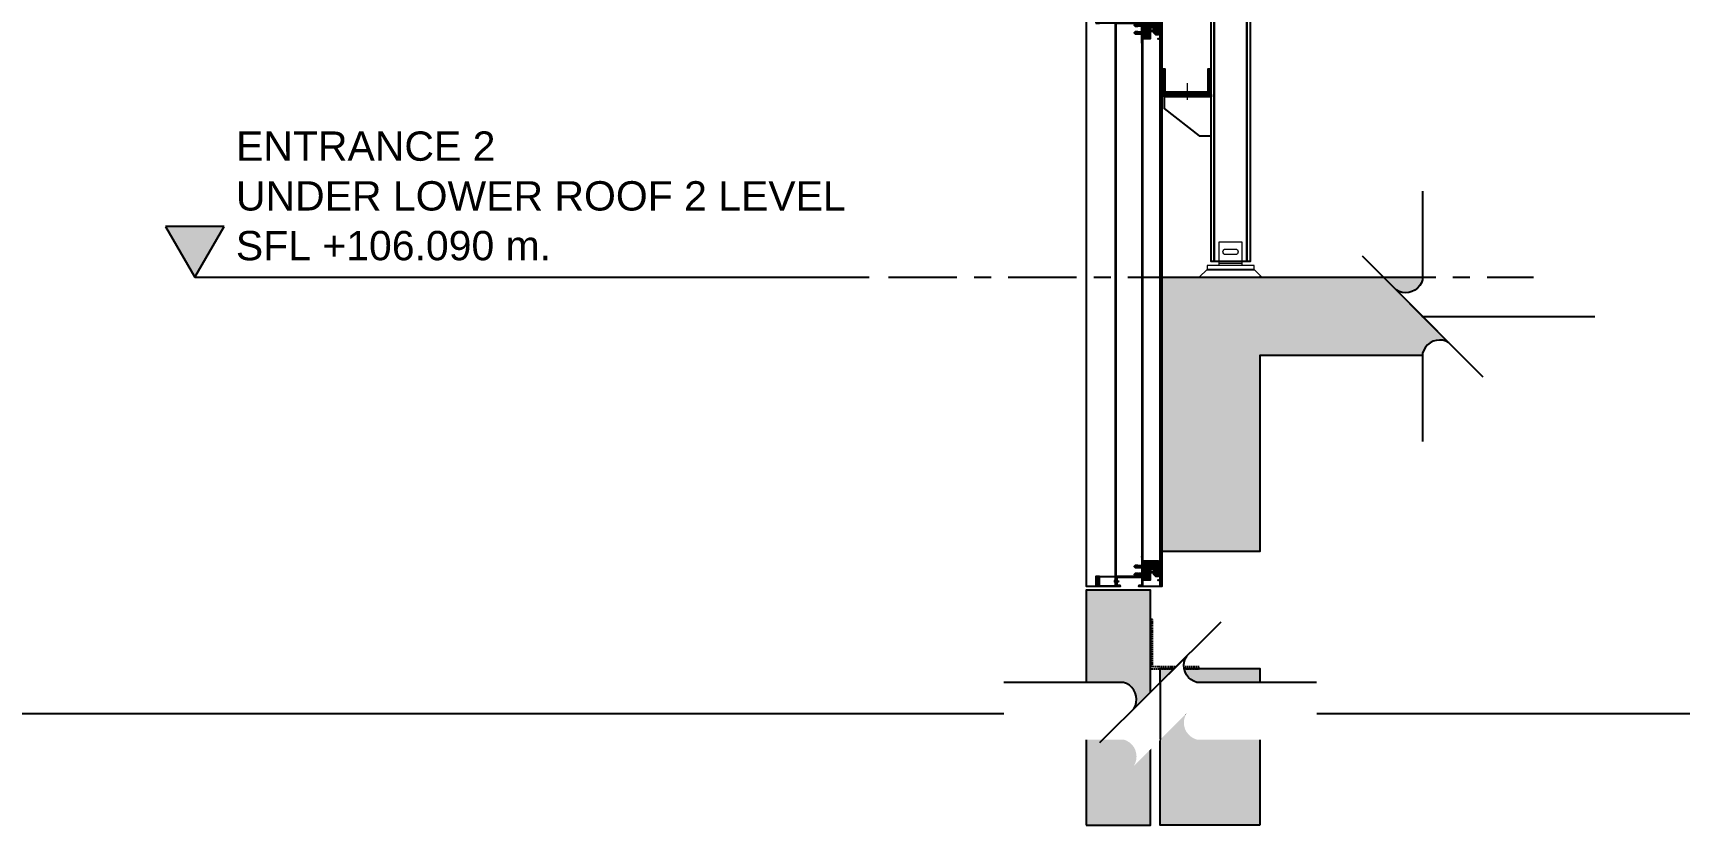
# Model space of a CAD drawing. Header units: millimetres. Extents: x -4391136 to -1798569, y -886572 to -291056.
# Drawn here: x -2197898 to -2193686, y -391141 to -389115 of the extents above; entities that cross this region are included whole.
import ezdxf

# ---------------------------------------------------------------- set-up
doc = ezdxf.new("R2010")
doc.units = ezdxf.units.MM
doc.set_wipeout_variables(frame=1)
for name, pattern in [('CENTER', [50.8, 31.75, -6.35, 6.35, -6.35]), ('HIDDEN2', [4.7625, 3.175, -1.5875]), ('TA_GL_000.70000', [1.925, 0.7, -0.175, 0.175, -0.175, 0.7]), ('TA_HL_001.00000', [6.5, 3.55, -2.95]), ('XKITLINE00', [0])]:
    doc.linetypes.add(name, pattern=pattern)
for name, color, linetype, plot in [('000 - 0_SYM_DWG_BREAKER_DEF_SUB', 7, 'Continuous', False), ('000 - STRUCTURE_STEEL_FRAMING_DEF_SUB', 7, 'Continuous', False), ('010 - ASPG_ACCESSORIES_DEF_SUB', 7, 'Continuous', False)]:
    doc.layers.add(name, color=color, linetype=linetype, plot=plot)
for name, color, linetype in [('000 - 0_SYM_DWG_BREAKER_MAIN_COLOR_1', 7, 'Continuous'), ('000 - 0_SYM_DWG_BREAKER_WIPEOUT_', 7, 'Continuous'), ('000 - 0_SYM_DWG_GRIDLINE_MAIN_COLOR_251', 7, 'Continuous'), ('000 - 0_SYM_DWG_LEVEL_MAIN_COLOR_2', 7, 'Continuous'), ('000 - 0_SYM_DWG_LEVEL_TEXT', 7, 'Continuous'), ('000 - CONCRETE_COL_CUT_COLOR_1', 7, 'Continuous'), ('000 - CONCRETE_COL_CUT_COLOR_5', 7, 'Continuous'), ('000 - CONCRETE_COL_HATCH_', 7, 'Continuous'), ('000 - CONCRETE_COL_WIPEOUT_', 7, 'Continuous'), ('000 - CONCRETE_PRECAST_SUB_COLOR_4', 7, 'Continuous'), ('000 - EXISTING_PRECAST_CUT_COLOR_1', 7, 'Continuous'), ('000 - STRUCTURE_STEEL_ACCESORIES_MAIN_COLOR_1', 7, 'Continuous'), ('000 - STRUCTURE_STEEL_FASTERN_MAIN_COLOR_2', 7, 'Continuous'), ('000 - STRUCTURE_STEEL_FRAMING_CUT_COLOR_4', 7, 'Continuous'), ('000 - STRUCTURE_STEEL_FRAMING_HATCH_', 7, 'Continuous'), ('000 - STRUCTURE_STEEL_FRAMING_MAIN_COLOR_1', 7, 'Continuous'), ('000 - STRUCTURE_STEEL_FRAMING_MAIN_COLOR_2', 7, 'Continuous'), ('000 - STRUCTURE_STEEL_FRAMING_SUB_COLOR_2', 7, 'Continuous'), ('000 - STRUCTURE_STEEL_FRAMING_WIPEOUT_', 7, 'Continuous'), ('010 - ASPG_ACCESSORIES_MAIN_COLOR_1', 7, 'Continuous'), ('010 - ASPG_ACCESSORIES_MAIN_COLOR_2', 7, 'Continuous'), ('010 - ASPG_ACCESSORIES_SUB_COLOR_3', 7, 'Continuous'), ('010 - ASPG_EXTR_MAIN_COLOR_2', 7, 'Continuous'), ('010 - ASPG_EXTR_WIPEOUT_', 7, 'Continuous'), ('010 - ASPG_FASTERN_MAIN_COLOR_1', 7, 'Continuous'), ('010 - ASPG_FASTERN_SUB_COLOR_2', 7, 'Continuous'), ('010 - ASPG_FASTERN_WIPEOUT_', 7, 'Continuous'), ('010 - ASPG_FRAMING_CUT_COLOR_4', 7, 'Continuous'), ('010 - ASPG_FRAMING_HATCH_', 7, 'Continuous'), ('010 - ASPG_FRAMING_SUB_COLOR_2', 7, 'Continuous'), ('010 - ASPG_FRAMING_WIPEOUT_', 7, 'Continuous'), ('_PP-Dim', 7, 'Continuous'), ('Center Line', 7, 'CENTER'), ('HATCH', 7, 'Continuous')]:
    doc.layers.add(name, color=color, linetype=linetype)
doc.layers.add('Part', color=7, linetype='Continuous', lineweight=0)
doc.layers.add('SCREW', color=7, linetype='Continuous', lineweight=5)
doc.styles.add('Arial_1', font='arial.ttf', dxfattribs={"height": 2000})
doc.styles.add('TA', font='', dxfattribs={"height": 4.5})
doc.styles.get('TA').set_extended_font_data('Cordia New')
pattern_1 = [(45, (2715.48714, 3084.9077), (-0.265165043, 0.265165043), []), (45, (2715.6639, 3084.9077), (-0.265165043, 0.265165043), [])]

# ---------------------------------------------------------------- blocks, each defined once
blk = doc.blocks.new('A$Cbc3bdfda')
at = {"layer": '_PP-Dim', "color": 7}
blk.add_lwpolyline([(0, -400), (775, -400), (775, 0), (0, 0)], close=True, dxfattribs=at)
blk = doc.blocks.new('*A2430')
at = {"layer": 'Part', "color": 7, "linetype": 'XKITLINE00', "lineweight": 0}
for p, q in [((560.731873, 232.946249), (560.571873, 232.946249)), ((560.571873, 232.946249), (560.571873, 231.646249)), ((560.731873, 231.766249), (560.731873, 232.946249)), ((563.071873, 232.946249), (562.911873, 232.946249)), ((562.911873, 232.946249), (562.911873, 231.766249)), ((563.071873, 231.646249), (563.071873, 232.946249)), ((562.911873, 231.766249), (560.731873, 231.766249)), ((560.571873, 231.646249), (563.071873, 231.646249))]:
    blk.add_line(p, q, dxfattribs=at)
blk = doc.blocks.new('*A2431')
at = {"layer": 'Part', "color": 7, "linetype": 'XKITLINE00', "lineweight": 0}
for p, q in [((560.671873, 231.526249), (560.671873, 231.646249)), ((563.071873, 231.526249), (560.671873, 231.526249)), ((563.071873, 231.646249), (563.071873, 231.526249))]:
    blk.add_line(p, q, dxfattribs=at)
blk = doc.blocks.new('*U2432')
at = {"color": 7}
blk.add_wipeout([(-120, 100), (-120, 106), (-125, 106), (-125, 171), (-117, 171), (-117, 112), (-8, 112), (-8, 171), (0, 171), (0, 106), (0, 100), (0, 0), (-30, 0), (-120, 70)], dxfattribs=at)
at = {"layer": '000 - STRUCTURE_STEEL_FRAMING_HATCH_'}
h = blk.add_hatch(dxfattribs=at)
h.set_pattern_fill('ANSI32', scale=0.5)
h.paths.add_polyline_path([(-125, 171), (-125, 106), (0, 106), (0, 171), (-8, 171), (-8, 112), (-117, 112), (-117, 171)])
h = blk.add_hatch(dxfattribs=at)
h.set_pattern_fill('ANSI32', style=0)
h.set_pattern_definition(pattern_1)
h.paths.add_polyline_path([(-38, 106), (-38, 100), (-82, 100), (-82, 106)], flags=17)
h = blk.add_hatch(dxfattribs=at)
h.set_pattern_fill('ANSI32', style=0)
h.set_pattern_definition(pattern_1)
h.paths.add_polyline_path([(-53, 112), (-53, 106), (-67, 106), (-67, 112)], flags=17)
at = {"layer": '000 - STRUCTURE_STEEL_FRAMING_CUT_COLOR_4', "color": 7}
blk.add_lwpolyline([(-125, 171), (-125, 106), (0, 106), (0, 171), (-8, 171), (-8, 112), (-117, 112), (-117, 171), (-125, 171)], dxfattribs=at)
at = {"layer": '000 - STRUCTURE_STEEL_FRAMING_DEF_SUB', "color": 7, "linetype": 'XKITLINE00', "lineweight": 0}
blk.add_line((-60, 92.1), (-60, 135), dxfattribs=at)
blk.add_line((-60, 92.1), (-60, 135), dxfattribs=at)
at = {"layer": '000 - STRUCTURE_STEEL_FRAMING_HATCH_', "color": 7, "linetype": 'XKITLINE00', "lineweight": 0}
for p, q in [((-82, 100), (-82, 106)), ((-82, 100), (-82, 106)), ((-67, 106), (-67, 112)), ((-67, 106), (-67, 112)), ((-53, 106), (-53, 112)), ((-53, 106), (-53, 112)), ((-38, 100), (-38, 106)), ((-38, 100), (-38, 106))]:
    blk.add_line(p, q, dxfattribs=at)
at = {"layer": '000 - STRUCTURE_STEEL_FRAMING_MAIN_COLOR_2', "color": 7}
blk.add_lwpolyline([(-120, 106), (0, 106), (0, 100), (-120, 100)], close=True, dxfattribs=at)
blk.add_lwpolyline([(-120, 100), (-120, 70), (-30, 0), (0, 0), (0, 100), (-120, 100)], dxfattribs=at)
at = {"color": 7, "lineweight": 0, "xscale": 50, "yscale": 50, "zscale": 50}
blk.add_blockref('*A2430', (-28153.6, -11476.3), dxfattribs=at)
at = {"layer": '000 - STRUCTURE_STEEL_FRAMING_MAIN_COLOR_2', "color": 7, "xscale": 50, "yscale": 50, "zscale": 50}
blk.add_blockref('*A2431', (-28153.6, -11476.3), dxfattribs=at)
blk = doc.blocks.new('*U2436')
at = {"color": 7}
blk.add_wipeout([(60, 20), (60, 30), (-60, 30), (-60, 20), (-80, 0), (80, 0)], dxfattribs=at)
blk.add_wipeout([(-225, -790), (-175, -790), (-175, 4900), (-225, 4900)], dxfattribs=at).dxf.layer = '000 - STRUCTURE_STEEL_FRAMING_WIPEOUT_'
blk.add_wipeout([(-50, 40), (50, 40), (50, 4510), (-50, 4510)], dxfattribs=at)
at = {"layer": '000 - STRUCTURE_STEEL_ACCESORIES_MAIN_COLOR_1', "color": 7, "lineweight": 0}
for p, q in [((30, 90), (-30, 90)), ((-30, 90), (-30, 30)), ((30, 30), (30, 90)), ((30, 35), (-30, 35))]:
    blk.add_line(p, q, dxfattribs=at)
blk.add_lwpolyline([(-15.2, 71.5), (-12.5, 72), (12.5, 72), (15.2, 71.5), (17.4, 69.9), (19, 67.7), (19.5, 65), (19, 62.3), (17.4, 60.1), (15.2, 58.5), (12.5, 58), (-12.5, 58), (-15.2, 58.5), (-17.4, 60.1), (-19, 62.3), (-19.5, 65), (-19, 67.7), (-17.4, 69.9), (-15.2, 71.5)], close=True, dxfattribs=at)
at = {"layer": '000 - STRUCTURE_STEEL_FASTERN_MAIN_COLOR_2', "color": 7}
blk.add_line((-60, 20), (60, 20), dxfattribs=at)
at = {"layer": '000 - STRUCTURE_STEEL_FASTERN_MAIN_COLOR_2', "color": 7, "lineweight": 0}
blk.add_lwpolyline([(60, 20), (60, 30), (-60, 30), (-60, 20), (-80, 0), (80, 0)], close=True, dxfattribs=at)
at = {"layer": '000 - STRUCTURE_STEEL_FRAMING_MAIN_COLOR_1', "color": 7}
for points in [[(-50, 4510), (-42, 4510), (-42, 40), (-50, 40)], [(42, 4510), (50, 4510), (50, 40), (42, 40)]]:
    blk.add_lwpolyline(points, close=True, dxfattribs=at)
at = {"layer": '000 - STRUCTURE_STEEL_FRAMING_SUB_COLOR_2', "color": 7}
blk.add_lwpolyline([(-42, 4510), (42, 4510), (42, 40), (-42, 40)], close=True, dxfattribs=at)
at = {"color": 7}
blk.add_blockref('*U2432', (-50, 361.5), dxfattribs=at)
at = {"layer": '000 - STRUCTURE_STEEL_FRAMING_MAIN_COLOR_1', "color": 7}
for points in [[(-225, -790), (-180, -790), (-180, 4900), (-225, 4900)], [(-180, -790), (-175, -790), (-175, 4900), (-180, 4900)]]:
    blk.add_lwpolyline(points, close=True, dxfattribs=at)
blk = doc.blocks.new('000_ASPG_TYP_FILES_20260218-010703_FRAME_EXTR_HONLIZONTAL')
at = {"layer": '010 - ASPG_FRAMING_HATCH_'}
h = blk.add_hatch(dxfattribs=at)
h.set_pattern_fill('ANSI32', scale=0.1)
edge = h.paths.add_edge_path()
edge.add_line((74.7, 2), (25, 2))
edge.add_line((25, 2), (25, 67))
edge.add_arc((24.7, 67), 0.3, 0, 90)
edge.add_line((24.7, 67.3), (0.3, 67.3))
edge.add_arc((0.3, 67), 0.3, 90, 180)
edge.add_line((0, 67), (0, 57.6))
edge.add_arc((0.3, 57.6), 0.3, 180, 270)
edge.add_line((0.3, 57.3), (1.7, 57.3))
edge.add_arc((1.7, 57.6), 0.3, 270, 360)
edge.add_line((2, 57.6), (2, 65))
edge.add_arc((2.3, 65), 0.3, 90, 180, ccw=False)
edge.add_line((2.3, 65.3), (22.7, 65.3))
edge.add_arc((22.7, 65), 0.3, 0, 90, ccw=False)
edge.add_line((23, 65), (23, 49))
edge.add_line((23, 49), (23.5, 48.5))
edge.add_line((23.5, 48.5), (23, 48))
edge.add_line((23, 48), (23, 22.3))
edge.add_line((23, 22.3), (23.5, 21.8))
edge.add_line((23.5, 21.8), (23, 21.3))
edge.add_line((23, 21.3), (23, 2.3))
edge.add_arc((22.7, 2.3), 0.3, -90, 0, ccw=False)
edge.add_line((22.7, 2), (2.3, 2))
edge.add_arc((2.3, 2.3), 0.3, 180, 270, ccw=False)
edge.add_line((2, 2.3), (2, 9.7))
edge.add_arc((1.7, 9.7), 0.3, 0, 90)
edge.add_line((1.7, 10), (0.3, 10))
edge.add_arc((0.3, 9.7), 0.3, 90, 180)
edge.add_line((0, 9.7), (0, 0.3))
edge.add_arc((0.3, 0.3), 0.3, 180, 270)
edge.add_line((0.3, 0), (74.7, 0))
at = {"layer": '010 - ASPG_ACCESSORIES_DEF_SUB', "color": 7}
for p in [(0, 67.3), (0, 57.3), (25, 67.3), (25, 67.3), (0, 10), (0, 10), (0, 0), (75, 2), (75, 0)]:
    blk.add_point(p, dxfattribs=at)
at = {"layer": '010 - ASPG_FRAMING_CUT_COLOR_4', "color": 7}
blk.add_line((75, 0.3), (75, 1.7), dxfattribs=at)
blk.add_lwpolyline([(74.7, 2), (25, 2), (25, 67, 0.414214), (24.7, 67.3), (0.3, 67.3, 0.414214), (0, 67), (0, 57.6, 0.414214), (0.3, 57.3), (1.7, 57.3, 0.414214), (2, 57.6), (2, 65, -0.414214), (2.3, 65.3), (22.7, 65.3, -0.414214), (23, 65), (23, 49), (23.5, 48.5), (23, 48), (23, 22.3), (23.5, 21.8), (23, 21.3), (23, 2.3, -0.414214), (22.7, 2), (2.3, 2, -0.414214), (2, 2.3), (2, 9.7, 0.414214), (1.7, 10), (0.3, 10, 0.414214), (0, 9.7), (0, 0.3, 0.414214), (0.3, 0), (74.7, 0)], format="xyb", dxfattribs=at)
for centre, start, end in [((0.3, 57.6), 180, 270), ((1.7, 57.6), 270, 0), ((2.3, 65), 90, 180), ((0.3, 9.7), 90, 180), ((0.3, 0.3), 180, 270), ((1.7, 9.7), 0, 90), ((2.3, 2.3), 180, 270), ((22.7, 2.3), 270, 0), ((74.7, 1.7), 0, 90), ((74.7, 0.3), 270, 0)]:
    blk.add_arc(centre, 0.3, start, end, dxfattribs=at)
blk = doc.blocks.new('PZG35-9D5')
at = {"layer": 'Center Line', "color": 7}
blk.add_line((0, 3.7), (0, -10.5), dxfattribs=at)
at = {"layer": 'SCREW', "color": 7}
for p, q in [((-1.4, 0), (-1.4, -1.1)), ((1.4, 0), (1.4, -0.6)), ((-1.9, -1.4), (1.9, -0.9)), ((-1.9, -1.4), (-1.4, -1.1)), ((-1.9, -1.4), (-1.4, -1.7)), ((-1.9, -2.7), (1.9, -2.2)), ((-1.9, -2.7), (-1.4, -2.4)), ((-1.9, -2.7), (-1.4, -3)), ((-1.9, -4), (-1.4, -3.7)), ((-1.9, -4), (-1, -3.9)), ((-1.9, -4), (-1.4, -4.3)), ((-1.4, -1.1), (1.4, -0.6)), ((-1.4, -1.7), (1.4, -1.2)), ((-1.4, -1.7), (-1.4, -2.4)), ((-1.4, -2.4), (1.4, -1.9)), ((-1.4, -3), (1.4, -2.5)), ((-1.4, -3), (-1.4, -3.7)), ((-1.4, -3.7), (-0.8, -3.6)), ((-1.4, -4.3), (-1.4, -8.1)), ((-1.4, -4.3), (-1.2, -4.3)), ((0, -9.5), (-1.4, -8.1)), ((0, -9.5), (1.4, -8.1)), ((0.6, -3.3), (1.4, -3.2)), ((0.7, -3.7), (1.9, -3.5)), ((0.7, -3.9), (1.4, -3.8)), ((0.7, -4.6), (1.4, -4.5)), ((0.7, -5), (1.9, -4.8)), ((0.7, -5.2), (1.4, -5.1)), ((1.9, -0.9), (1.4, -0.6)), ((1.9, -0.9), (1.4, -1.2)), ((1.4, -1.2), (1.4, -1.9)), ((1.9, -2.2), (1.4, -1.9)), ((1.9, -2.2), (1.4, -2.5)), ((1.4, -2.5), (1.4, -3.2)), ((1.9, -3.5), (1.4, -3.2)), ((1.9, -3.5), (1.4, -3.8)), ((1.4, -3.8), (1.4, -4.5)), ((1.9, -4.8), (1.4, -4.5)), ((1.9, -4.8), (1.4, -5.1)), ((1.4, -5.1), (1.4, -8.1))]:
    blk.add_line(p, q, dxfattribs=at)
blk.add_lwpolyline([(0, -9.5), (0.7, -5.2), (0.7, -3.6, 0.417657), (0.4, -3.3, 0.108102), (-0.8, -3.6), (-1.4, -4.7)], format="xyb", dxfattribs=at)
blk = doc.blocks.new('*U3396')
at = {"layer": 'SCREW', "color": 7}
blk.add_lwpolyline([(3, 1.8, 0.09906), (0.8, 2.5), (0.8, 2.3), (-0.8, 2.3), (-0.8, 2.5, 0.09906), (-3, 1.8, 0.266588), (-3.5, 1), (-3.5, 0.2, 0.414214), (-3.3, 0), (3.3, 0, 0.414214), (3.5, 0.2), (3.5, 1, 0.266588)], format="xyb", close=True, dxfattribs=at)
blk.add_blockref('PZG35-9D5', (0, 0), dxfattribs=at)
blk = doc.blocks.new('000_ASPG_TYP_FILES_BK_FOR_ASPG_LOUVERS_SIDE_VIEW')
at = {"color": 7}
blk.add_point((0, 0), dxfattribs=at)
at = {"layer": '010 - ASPG_ACCESSORIES_MAIN_COLOR_1', "color": 7}
blk.add_line((2.8, -12.5), (2.8, 12.5), dxfattribs=at)
for points in [[(43.2, -12.5), (0.8, -12.5), (0.8, 12.5), (43.2, 12.5)], [(52.5, 12.5), (43.2, 12.5), (43.2, -12.5), (52.5, -12.5)]]:
    blk.add_lwpolyline(points, close=True, dxfattribs=at)
at = {"layer": '010 - ASPG_ACCESSORIES_SUB_COLOR_3', "color": 7}
for p, q in [((43.5, -12.5), (43.5, 12.5)), ((43.8, -12.5), (43.8, 12.5)), ((44.3, -12.5), (44.3, 12.5)), ((45, -12.5), (45, 12.5)), ((45.8, -12.5), (45.8, 12.5)), ((46.7, -12.5), (46.7, 12.5)), ((47.6, -12.5), (47.6, 12.5)), ((48.6, -12.5), (48.6, 12.5)), ((50.6, -12.5), (50.6, 12.5)), ((51.4, -12.5), (51.4, 12.5)), ((52.1, -12.5), (52.1, 12.5)), ((52.5, -12.5), (52.5, 12.5))]:
    blk.add_line(p, q, dxfattribs=at)
at = {"layer": 'SCREW', "color": 7, "rotation": 270}
blk.add_blockref('*U3396', (2.8, 0), dxfattribs=at)
blk = doc.blocks.new('A$C57452C2B')
at = {"layer": '010 - ASPG_FASTERN_MAIN_COLOR_1', "color": 7}
for p, q in [((0.003, 0.0005), (0.003, 0.004)), ((0.01, 0), (0.004, 0)), ((0.007, 0.031), (0.0045, 0.021)), ((0.005, 0.0005), (0.005, 0.004)), ((0.009, 0.0005), (0.009, 0.004)), ((0.011, 0.0005), (0.011, 0.004))]:
    blk.add_line(p, q, dxfattribs=at)
for points in [[(0.014, 0.005), (0.014, 0.006), (0, 0.006), (0, 0.005), (0.003, 0.004), (0.011, 0.004)], [(0.0045, 0.021), (0.0045, 0.028), (0.007, 0.031), (0.0095, 0.028), (0.0095, 0.021)]]:
    blk.add_lwpolyline(points, close=True, dxfattribs=at)
for centre, radius, start, end in [((0.004, 0.0013), 0.00125, 216.8699, 323.1301), ((0.007, 0.0043), 0.00425, 241.9275, 298.0725), ((0.01, 0.0013), 0.00125, 216.8699, 323.1301)]:
    blk.add_arc(centre, radius, start, end, dxfattribs=at)
at = {"layer": '010 - ASPG_FASTERN_SUB_COLOR_2', "color": 7}
for p in [(0.0095, 0.021), (0.0045, 0.021)]:
    blk.add_line(p, (0.0045, 0.0197), dxfattribs=at)
for points in [[(0.0045, 0.0167, 0.666667), (0.0045, 0.0182), (0.0095, 0.0195, 0.666667), (0.0095, 0.018)], [(0.0045, 0.0152, 0.666667), (0.0045, 0.0167), (0.0095, 0.018, 0.666667), (0.0095, 0.0165)], [(0.0045, 0.0137, 0.666667), (0.0045, 0.0152), (0.0095, 0.0165, 0.666667), (0.0095, 0.015)], [(0.0045, 0.0122, 0.666667), (0.0045, 0.0137), (0.0095, 0.015, 0.666667), (0.0095, 0.0135)], [(0.0045, 0.0107, 0.666667), (0.0045, 0.0122), (0.0095, 0.0135, 0.666667), (0.0095, 0.012)], [(0.0045, 0.0092, 0.666667), (0.0045, 0.0107), (0.0095, 0.012, 0.666667), (0.0095, 0.0105)], [(0.0045, 0.0077, 0.666667), (0.0045, 0.0092), (0.0095, 0.0105, 0.666667), (0.0095, 0.009)], [(0.0045, 0.0062, 0.666667), (0.0045, 0.0077), (0.0095, 0.009, 0.666667), (0.0095, 0.0075)], [(0.0047, 0.006, 0.091189), (0.0045, 0.0062), (0.0095, 0.0075, 0.666667), (0.0095, 0.006)]]:
    blk.add_lwpolyline(points, format="xyb", dxfattribs=at)
for centre, start, end in [((0.0042, 0.0189), 292.6199, 67.3801), ((0.0098, 0.0203), 112.6199, 247.3801)]:
    blk.add_arc(centre, 0.000812, start, end, dxfattribs=at)
blk = doc.blocks.new('A$C6d2a724f')
at = {"color": 7}
blk.add_wipeout([(-3.7, 6.3), (3.7, 6.3), (7.3, 0), (3.7, -6.3), (-3.7, -6.3), (-7.3, 0)], dxfattribs=at).dxf.layer = '010 - ASPG_FASTERN_MAIN_COLOR_1'
at = {"layer": '010 - ASPG_FASTERN_MAIN_COLOR_1', "color": 7}
blk.add_lwpolyline([(-3.7, 6.3), (3.7, 6.3), (7.3, 0), (3.7, -6.3), (-3.7, -6.3), (-7.3, 0)], close=True, dxfattribs=at)
at = {"layer": '010 - ASPG_FASTERN_SUB_COLOR_2', "color": 7}
for radius in [6.33, 3.96]:
    blk.add_circle((0, 0), radius, dxfattribs=at)
blk = doc.blocks.new('A$Cb3d6a647')
at = {"color": 7}
blk.add_wipeout([(0, -50), (0, -50), (0, 0), (40, 0), (40, -40), (33.7, -40), (28.7, -35), (28.7, -25), (27.4, -21.8), (24.2, -20.5), (21, -21.8), (19.7, -25), (19.7, -50)], dxfattribs=at).dxf.layer = '010 - ASPG_FASTERN_WIPEOUT_'
at = {"layer": 'HATCH'}
h = blk.add_hatch(dxfattribs=at)
h.set_pattern_fill('DOTS', scale=0.5)
h.paths.add_polyline_path([(3, 0), (3, -8), (4, -8), (5, -11), (8.5, -11, -0.236068), (9, -12), (9, -19), (5, -19), (4, -22), (3, -22), (3, -28), (4, -28), (5, -31), (8.5, -31, -0.236068), (9, -32), (9, -39), (5, -39), (4, -42), (3, -42), (3, -50), (19.7, -50), (19.7, -25, -1), (28.7, -25), (28.7, -35), (33.7, -40), (40, -40), (40, 0)])
at = {"color": 7}
blk.add_point((40, -50), dxfattribs=at)
at = {"layer": '010 - ASPG_ACCESSORIES_MAIN_COLOR_1', "color": 7}
blk.add_lwpolyline([(0, 0), (3, 0), (3, -50), (0, -50)], close=True, dxfattribs=at)
at = {"layer": '010 - ASPG_ACCESSORIES_MAIN_COLOR_2', "color": 7}
blk.add_lwpolyline([(0, 0), (40, 0), (40, -40), (33.7, -40), (28.7, -35), (28.7, -25, 1), (19.7, -25), (19.7, -50), (0, -50)], format="xyb", close=True, dxfattribs=at)
at = {"color": 7, "extrusion": (0, 0, -1), "xscale": 1000, "yscale": 1000, "zscale": -1000, "rotation": 270}
for p in [(-9, -8), (-9, -28)]:
    blk.add_blockref('A$C57452C2B', p, dxfattribs=at)
at = {"color": 7}
blk.add_blockref('A$C6d2a724f', (24.2, -25), dxfattribs=at)
blk = doc.blocks.new('*U2442')
at = {"color": 7}
blk.add_wipeout([(1440, 2), (25, 2), (25, 67.3), (1440, 67.3)], dxfattribs=at).dxf.layer = '010 - ASPG_FRAMING_WIPEOUT_'
blk.add_blockref('000_ASPG_TYP_FILES_20260218-010703_FRAME_EXTR_HONLIZONTAL', (0, 0), dxfattribs=at)
at = {"color": 7, "xscale": -1}
blk.add_blockref('000_ASPG_TYP_FILES_20260218-010703_FRAME_EXTR_HONLIZONTAL', (1465, 0), dxfattribs=at)
at = {"color": 7}
blk.add_wipeout([(2930, 67.8), (2930, 144.8), (0, 144.8), (0, 67.8)], dxfattribs=at).dxf.layer = '010 - ASPG_EXTR_WIPEOUT_'
blk.add_point((25, 67.3), dxfattribs=at)
at = {"layer": '010 - ASPG_EXTR_MAIN_COLOR_2', "color": 7}
blk.add_lwpolyline([(2930, 69.8), (2930, 144.8), (0, 144.8), (0, 69.8)], close=True, dxfattribs=at)
at = {"layer": '010 - ASPG_FRAMING_SUB_COLOR_2', "color": 7}
blk.add_lwpolyline([(1440, 2), (25, 2), (25, 67.3), (1440, 67.3)], close=True, dxfattribs=at)
at = {"color": 7, "rotation": 90}
for p in [(12.5, 67.3), (1452.5, 67.3)]:
    blk.add_blockref('000_ASPG_TYP_FILES_BK_FOR_ASPG_LOUVERS_SIDE_VIEW', p, dxfattribs=at)
at = {"color": 7, "rotation": 270}
for p in [(65, 0), (1450, 0)]:
    blk.add_blockref('A$Cb3d6a647', p, dxfattribs=at)
blk = doc.blocks.new('*U2486')
at = {"layer": '000 - 0_SYM_DWG_LEVEL_MAIN_COLOR_2'}
blk.add_hatch(color=7, dxfattribs=at).paths.add_polyline_path([(-96.01, 5.18), (-99, 0), (-101.99, 5.18)])
at = {"color": 7}
blk.add_point((0, 0), dxfattribs=at)
at = {"layer": '000 - 0_SYM_DWG_GRIDLINE_MAIN_COLOR_251', "color": 7}
blk.add_lwpolyline([(-99, 0), (-39, 0), (-34.5, 0), (-30, 0)], dxfattribs=at)
at = {"layer": '000 - 0_SYM_DWG_LEVEL_MAIN_COLOR_2', "color": 7, "lineweight": 25}
for p, q in [((-96.01, 5.18), (-101.99, 5.18)), ((-101.99, 5.18), (-99, 0)), ((-99, 0), (-96.01, 5.18))]:
    blk.add_line(p, q, dxfattribs=at)
at = {"layer": '000 - 0_SYM_DWG_LEVEL_TEXT', "color": 7, "style": 'Arial_1'}
for tag, p in [('LV_NAME_1', (-94.78, 11.92)), ('LV_NAME_2', (-94.79, 6.83)), ('LV_NAME_3', (-94.8, 1.74))]:
    blk.add_attdef(tag, p, '', height=3, dxfattribs=at)
blk = doc.blocks.new('*U2929')
at = {"layer": '000 - 0_SYM_DWG_GRIDLINE_MAIN_COLOR_251', "color": 7, "linetype": 'ByBlock', "ltscale": 5}
blk.add_line((14, 0), (-19, 0), dxfattribs=at)
at = {"layer": '000 - 0_SYM_DWG_GRIDLINE_MAIN_COLOR_251', "color": 7}
for p in [(-5, 0), (0, 0)]:
    blk.add_point(p, dxfattribs=at)
at = {"color": 7, "style": 'TA', "flags": 1}
blk.add_attdef('LOCATION', (6, -6), '', height=4.5, rotation=270, dxfattribs=at)
blk = doc.blocks.new('W-1-PP17-ENT2_REV00_20260609-101754_SEC_C1_DIMS')
at = {"color": 7, "xscale": 25, "yscale": 25, "zscale": 25}
blk.add_blockref('*U2486', (0, 106090), dxfattribs=at).add_auto_attribs({'LV_NAME_1': 'ENTRANCE 2', 'LV_NAME_2': 'UNDER LOWER ROOF 2 LEVEL', 'LV_NAME_3': 'SFL +106.090 m.'})
at = {"layer": '000 - 0_SYM_DWG_GRIDLINE_MAIN_COLOR_251', "color": 7, "linetype": 'TA_GL_000.70000', "xscale": 50, "yscale": 50, "zscale": 50, "rotation": 180}
blk.add_blockref('*U2929', (0, 106090), dxfattribs=at)
blk = doc.blocks.new('*U2491')
at = {"layer": '000 - CONCRETE_COL_HATCH_'}
h = blk.add_hatch(dxfattribs=at)
h.set_pattern_fill('AR-CONC', scale=0.04)
h.set_pattern_definition([(50, (2285, -880952.299), (7.28738676, -0.63756342), [0.762, -8.382]), (355, (2285, -880952.299), (-1.40973686, 7.64227381), [0.6096, -6.705623367]), (100.4514447, (2285.607, -880952.352), (5.877649884, 7.004710076), [0.64760035, -7.123609784]), (46.1842, (2285, -880950.267), (10.84316164, -1.68169312), [1.143, -12.573]), (96.6355576, (2285.904, -880950.407), (9.49616536, 9.89704498), [0.97140093, -10.68542433]), (351.1841512, (2285, -880950.267), (9.49616536, 9.89704498), [0.91439868, -10.05838928]), (21, (2286.016, -880950.775), (6.06457565, -4.090607927), [0.762, -8.382]), (326, (2286.016, -880950.775), (2.472081134, 7.367518645), [0.6096, -6.7056]), (71.451445, (2286.5214, -880951.116), (8.53665677, 3.276910755), [0.64760035, -7.123597504]), (37.5, (2285, -880952.299), (0.12354413, 3.382201555), [0, -6.62432, 0, -6.8072, 0, -6.731]), (7.5, (2285, -880952.299), (2.6727865, 4.007222993), [0, -3.88112, 0, -6.47192, 0, -2.5654]), (327.5, (2282.7343, -880952.299), (5.423623807, -0.22914976), [0, -2.54, 0, -7.9248, 0, -10.5156]), (317.5, (2281.7183, -880952.299), (5.925167255, 1.017059641), [0, -3.302, 0, -5.26288, 0, -7.4676])])
h.paths.add_polyline_path([(0, 0), (1000, 0), (1000, -200), (250, -200), (250, -701), (-5, -701)])
at = {"layer": '000 - CONCRETE_COL_CUT_COLOR_1', "color": 7, "lineweight": -2}
blk.add_lwpolyline([(0, 0), (1000, 0), (1000, -200), (250, -200), (250, -701), (-5, -701), (-5, -701), (-5, -701), (-5, -701), (-5, -701), (-5, -701), (-5, -701), (-5, -701), (-5, -701), (-5, -701), (-5, -701), (-5, -701), (-5, -701), (-5, -701), (-5, -701), (-5, -701), (-5, -701), (-5, -701), (-5, -701), (-5, -701), (-5, -701), (-5, -701), (-5, -701), (-5, -701), (-5, -701), (-5, -701), (-5, -701), (-5, -701), (-5, -701), (-5, -701), (-5, -701), (-5, -701), (-5, -701), (-5, -701), (-5, -701), (-5, -701), (-5, -701), (-5, -701), (-5, -701), (-5, -701), (-5, -701), (-5, -701), (-5, -701)], close=True, dxfattribs=at)
blk = doc.blocks.new('*U2492')
at = {"layer": '000 - CONCRETE_COL_HATCH_'}
h = blk.add_hatch(dxfattribs=at)
h.set_pattern_fill('AR-CONC', scale=0.04)
h.set_pattern_definition([(50, (-510, -831306.8257), (7.28738676, -0.63756342), [0.762, -8.382]), (355, (-510, -831306.826), (-1.40973686, 7.64227381), [0.6096, -6.70562337]), (100.4514447, (-509.393, -831306.879), (5.877649884, 7.004710076), [0.64760035, -7.123609784]), (46.1842, (-510, -831304.794), (10.84316164, -1.68169312), [1.143, -12.573]), (96.6355576, (-509.096, -831304.934), (9.49616536, 9.89704498), [0.97140093, -10.68542433]), (351.1841512, (-510, -831304.794), (9.49616536, 9.89704498), [0.91439868, -10.05838928]), (21, (-508.984, -831305.3017), (6.06457565, -4.090607927), [0.762, -8.382]), (326, (-508.984, -831305.302), (2.472081134, 7.367518645), [0.6096, -6.7056]), (71.451445, (-508.4786, -831305.6426), (8.53665677, 3.276910755), [0.64760035, -7.123597504]), (37.5, (-510, -831306.8257), (0.12354413, 3.382201555), [0, -6.62432, 0, -6.8072, 0, -6.731]), (7.5, (-510, -831306.8257), (2.6727865, 4.007222993), [0, -3.88112, 0, -6.47192, 0, -2.5654]), (327.5, (-512.2657, -831306.8257), (5.423623807, -0.22914976), [0, -2.54, 0, -7.9248, 0, -10.5156]), (317.5, (-513.2817, -831306.8257), (5.925167255, 1.01705964), [0, -3.302, 0, -5.26288, 0, -7.4676])])
h.paths.add_polyline_path([(0, 0), (-255, 0), (-255, 400), (0, 400)])
at = {"layer": '000 - CONCRETE_COL_CUT_COLOR_1', "color": 7, "lineweight": -2}
blk.add_lwpolyline([(0, 0), (-255, 0), (-255, 400), (0, 400), (0, 400), (0, 400), (0, 400), (0, 400), (0, 400), (0, 400), (0, 400), (0, 400), (0, 400), (0, 400), (0, 400), (0, 400), (0, 400), (0, 400), (0, 400), (0, 400), (0, 400), (0, 400), (0, 400), (0, 400), (0, 400), (0, 400), (0, 400), (0, 400), (0, 400), (0, 400), (0, 400), (0, 400), (0, 400), (0, 400), (0, 400), (0, 400), (0, 400), (0, 400), (0, 400), (0, 400), (0, 400), (0, 400), (0, 400), (0, 400), (0, 400), (0, 400), (0, 400), (0, 400)], close=True, dxfattribs=at)
blk = doc.blocks.new('*U2493')
at = {"layer": '000 - CONCRETE_COL_HATCH_'}
h = blk.add_hatch(dxfattribs=at)
h.set_pattern_fill('AR-CONC', scale=0.04)
h.set_pattern_definition([(50, (329.6, -822059.285), (7.28738676, -0.63756342), [0.762, -8.382]), (355, (329.6, -822059.285), (-1.40973686, 7.64227381), [0.6096, -6.70562337]), (100.4514447, (330.207, -822059.3384), (5.877649884, 7.004710076), [0.64760035, -7.123609784]), (46.1842, (329.6, -822057.253), (10.84316164, -1.68169312), [1.143, -12.573]), (96.6355576, (330.504, -822057.393), (9.49616536, 9.89704498), [0.97140093, -10.68542433]), (351.1841512, (329.6, -822057.253), (9.49616536, 9.89704498), [0.91439868, -10.05838928]), (21, (330.616, -822057.761), (6.06457565, -4.090607927), [0.762, -8.382]), (326, (330.616, -822057.761), (2.472081134, 7.367518645), [0.6096, -6.7056]), (71.451445, (331.1214, -822058.102), (8.53665677, 3.276910755), [0.64760035, -7.123597504]), (37.5, (329.6, -822059.2853), (0.12354413, 3.382201555), [0, -6.62432, 0, -6.8072, 0, -6.731]), (7.5, (329.6, -822059.2853), (2.6727865, 4.007222993), [0, -3.88112, 0, -6.47192, 0, -2.5654]), (327.5, (327.3343, -822059.2853), (5.423623807, -0.22914976), [0, -2.54, 0, -7.9248, 0, -10.5156]), (317.5, (326.3183, -822059.2853), (5.925167255, 1.01705964), [0, -3.302, 0, -5.26288, 0, -7.4676])])
h.paths.add_polyline_path([(0, 0), (164.8, 0), (164.8, 601), (0, 601)])
at = {"layer": '000 - CONCRETE_COL_CUT_COLOR_1', "color": 7, "lineweight": -2}
blk.add_lwpolyline([(0, 0), (164.8, 0), (164.8, 601), (0, 601), (0, 601), (0, 601), (0, 601), (0, 601), (0, 601), (0, 601), (0, 601), (0, 601), (0, 601), (0, 601), (0, 601), (0, 601), (0, 601), (0, 601), (0, 601), (0, 601), (0, 601), (0, 601), (0, 601), (0, 601), (0, 601), (0, 601), (0, 601), (0, 601), (0, 601), (0, 601), (0, 601), (0, 601), (0, 601), (0, 601), (0, 601), (0, 601), (0, 601), (0, 601), (0, 601), (0, 601), (0, 601), (0, 601), (0, 601), (0, 601), (0, 601), (0, 601), (0, 601), (0, 601)], close=True, dxfattribs=at)
blk = doc.blocks.new('W-1-PP17-ENT2_REV00_20260609-112043_SEC_D-3_ST')
at = {"layer": '000 - CONCRETE_COL_CUT_COLOR_5', "color": 7}
for name, p in [('*U2491', (0, 106090)), ('*U2492', (250, 104689))]:
    blk.add_blockref(name, p, dxfattribs=at)
at = {"layer": '000 - CONCRETE_PRECAST_SUB_COLOR_4', "color": 7}
blk.add_blockref('*U2493', (-194.8, 104689), dxfattribs=at)
blk = doc.blocks.new('*U2494')
at = {"color": 7}
blk.add_wipeout([(17.63, -12.8), (0, -12.8), (0, -3.75), (-0.11, -3.43), (-0.29, -3.15), (-0.51, -2.9), (-0.78, -2.69), (-1.09, -2.54), (-1.41, -2.45), (-1.75, -2.42), (-2.08, -2.46), (-2.4, -2.56), (-2.7, -2.71), (0, 0), (2.69, 2.69), (2.39, 2.54), (2.07, 2.45), (1.73, 2.42), (1.4, 2.46), (1.08, 2.55), (0.78, 2.7), (0.52, 2.9), (0.29, 3.15), (0.12, 3.44), (0, 3.75), (0, 12.8), (17.63, 12.8), (17.63, 3.75), (17.75, 3.44), (17.92, 3.15), (18.14, 2.9), (18.41, 2.7), (18.71, 2.55), (19.03, 2.46), (19.36, 2.42), (19.69, 2.45), (20.01, 2.54), (20.31, 2.69), (17.63, 0), (14.92, -2.71), (15.22, -2.56), (15.55, -2.46), (15.88, -2.42), (16.22, -2.45), (16.54, -2.54), (16.84, -2.69), (17.11, -2.9), (17.34, -3.15), (17.51, -3.43), (17.63, -3.75)], dxfattribs=at).dxf.layer = '000 - 0_SYM_DWG_BREAKER_WIPEOUT_'
at = {"layer": '000 - 0_SYM_DWG_BREAKER_DEF_SUB', "color": 7}
blk.add_line((0, 0), (17.63, 0), dxfattribs=at)
at = {"layer": '000 - 0_SYM_DWG_BREAKER_MAIN_COLOR_1', "color": 7, "linetype": 'ByBlock', "lineweight": -2}
blk.add_line((-6.18, -6.2), (6.18, 6.2), dxfattribs=at)
blk.add_lwpolyline([(0, -12.8), (0, -3.75), (-0.11, -3.43), (-0.29, -3.15), (-0.51, -2.9), (-0.78, -2.69), (-1.09, -2.54), (-1.41, -2.45), (-1.75, -2.42), (-2.08, -2.46), (-2.4, -2.56), (-2.7, -2.71), (0, 0), (2.69, 2.69), (2.39, 2.54), (2.07, 2.45), (1.73, 2.42), (1.4, 2.46), (1.08, 2.55), (0.78, 2.7), (0.52, 2.9), (0.29, 3.15), (0.12, 3.44), (0, 3.75), (0, 12.8)], dxfattribs=at)
blk.add_point((0, 0), dxfattribs=at)
blk = doc.blocks.new('*U2497')
at = {"color": 7}
blk.add_wipeout([(5.84, -16), (0, -16), (0, -3.75), (-0.11, -3.43), (-0.29, -3.15), (-0.51, -2.9), (-0.78, -2.69), (-1.09, -2.54), (-1.41, -2.45), (-1.75, -2.42), (-2.08, -2.46), (-2.4, -2.56), (-2.7, -2.71), (0, 0), (2.69, 2.69), (2.39, 2.54), (2.07, 2.45), (1.73, 2.42), (1.4, 2.46), (1.08, 2.55), (0.78, 2.7), (0.52, 2.9), (0.29, 3.15), (0.12, 3.44), (0, 3.75), (0, 16), (5.84, 16), (5.85, 3.75), (5.96, 3.44), (6.14, 3.15), (6.36, 2.9), (6.62, 2.7), (6.92, 2.55), (7.24, 2.46), (7.58, 2.42), (7.91, 2.45), (8.23, 2.54), (8.53, 2.69), (5.84, 0), (3.14, -2.71), (3.44, -2.56), (3.76, -2.46), (4.1, -2.42), (4.43, -2.45), (4.76, -2.54), (5.06, -2.69), (5.33, -2.9), (5.55, -3.15), (5.73, -3.43), (5.85, -3.75)], dxfattribs=at).dxf.layer = '000 - 0_SYM_DWG_BREAKER_WIPEOUT_'
at = {"layer": '000 - 0_SYM_DWG_BREAKER_DEF_SUB', "color": 7}
blk.add_line((0, 0), (5.84, 0), dxfattribs=at)
at = {"layer": '000 - 0_SYM_DWG_BREAKER_MAIN_COLOR_1', "color": 7, "linetype": 'ByBlock', "lineweight": -2}
blk.add_line((-6.18, -6.2), (6.18, 6.2), dxfattribs=at)
blk.add_lwpolyline([(0, -16), (0, -3.75), (-0.11, -3.43), (-0.29, -3.15), (-0.51, -2.9), (-0.78, -2.69), (-1.09, -2.54), (-1.41, -2.45), (-1.75, -2.42), (-2.08, -2.46), (-2.4, -2.56), (-2.7, -2.71), (0, 0), (2.69, 2.69), (2.39, 2.54), (2.07, 2.45), (1.73, 2.42), (1.4, 2.46), (1.08, 2.55), (0.78, 2.7), (0.52, 2.9), (0.29, 3.15), (0.12, 3.44), (0, 3.75), (0, 16)], dxfattribs=at)
blk.add_point((0, 0), dxfattribs=at)

msp = doc.modelspace()

# ---------------------------------------------------------------- linework, layer by layer
at = {"layer": '000 - EXISTING_PRECAST_CUT_COLOR_1', "color": 7, "linetype": 'HIDDEN2'}
msp.add_lwpolyline([(-2194914, -390741.5), (-2194914, -390736.5), (-2195034, -390736.5), (-2195034, -390616), (-2195039, -390616), (-2195039, -390741.5)], close=True, dxfattribs=at)

# ---------------------------------------------------------------- block references
at = {"layer": '_PP-Dim', "color": 7, "xscale": 25, "yscale": 25, "zscale": 25}
msp.add_blockref('A$Cbc3bdfda', (-2206636.8, -380855.9), dxfattribs=at)

# ---------------------------------------------------------------- next in the draw order: block references
at = {"color": 7}
msp.add_blockref('*U2436', (-2194834, -389740.4), dxfattribs=at)

# ---------------------------------------------------------------- next in the draw order: block references
at = {"color": 7, "linetype": 'TA_HL_001.00000', "rotation": 90}
msp.add_blockref('*U2442', (-2195059, -390530.4), dxfattribs=at)

# ---------------------------------------------------------------- next in the draw order: block references
at = {"color": 7}
msp.add_blockref('W-1-PP17-ENT2_REV00_20260609-112043_SEC_D-3_ST', (-2195009, -495830.4), dxfattribs=at)

# ---------------------------------------------------------------- next in the draw order: block references
at = {"color": 7, "xscale": -25, "yscale": 25, "zscale": 25}
for name, p, rotation in [('*U2494', (-2194342.8, -389840.4), 180), ('*U2497', (-2195014, -390776.6), 90)]:
    msp.add_blockref(name, p, dxfattribs=dict(at, rotation=rotation))

# ---------------------------------------------------------------- next in the draw order: block references
at = {"color": 7}
msp.add_blockref('W-1-PP17-ENT2_REV00_20260609-101754_SEC_C1_DIMS', (-2195009, -495830.4), dxfattribs=at)

doc.saveas('drawing.dxf')
